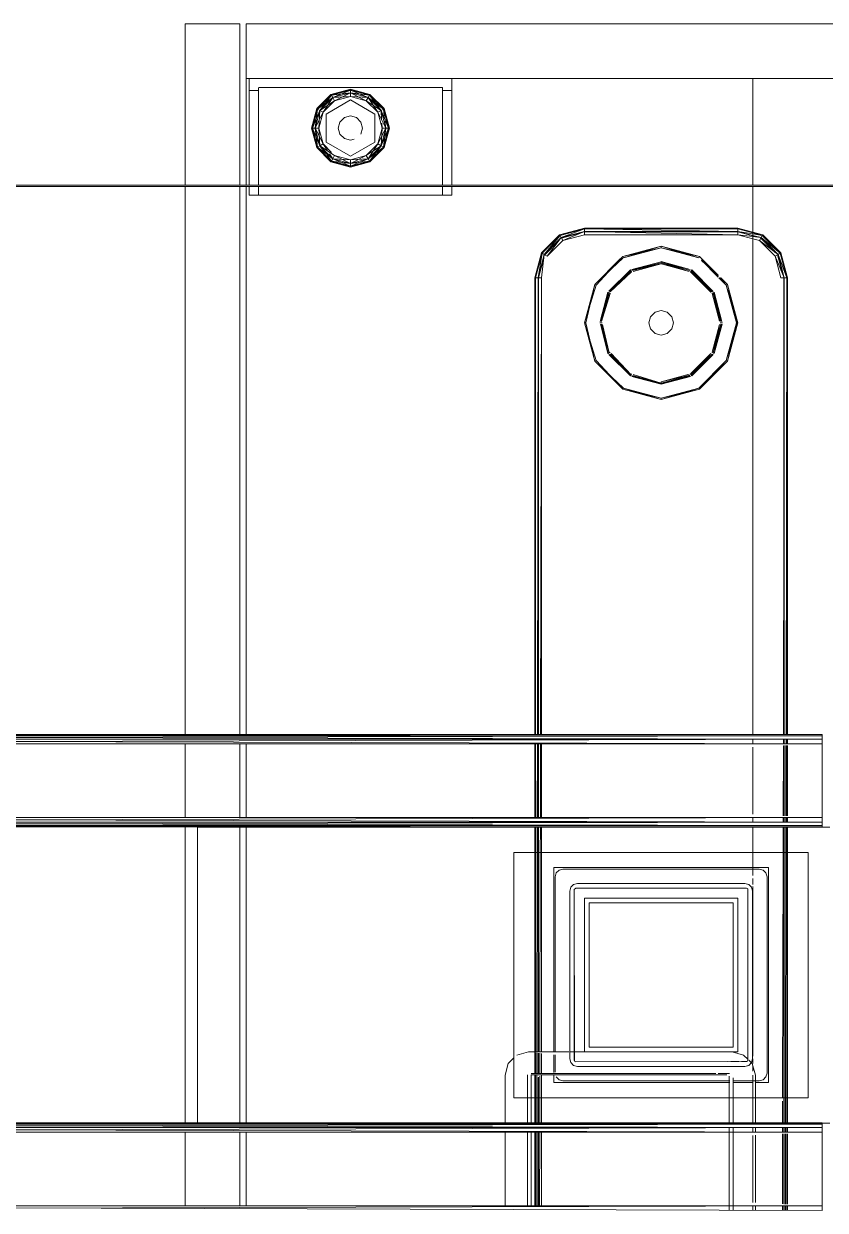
# Model space of a CAD drawing. Header units: inches. Extents: x 0 to 1536, y 72 to 1354.
# Drawn here: x 694.07 to 704.35, y 151.16 to 166.38 of the extents above; entities that cross this region are included whole.
import ezdxf

# ---------------------------------------------------------------- set-up
doc = ezdxf.new("R2010")
doc.units = ezdxf.units.IN
doc.header["$MEASUREMENT"] = 0
doc.layers.add('G-IMPT', color=8, linetype='Continuous', lineweight=9)
doc.layers.add('I-FURN-PNLS', color=30, linetype='Continuous', lineweight=9)

# ---------------------------------------------------------------- blocks, each defined once
blk = doc.blocks.new('WORKSTATION_1 - NCARB Leverage OPT A_dwg_3_YSYS92454-V48-Level XX  POWER _ SIGNAL')
at = {"layer": 'G-IMPT'}
for p, q in [((19.631, 11.228), (19.864, 11.462)), ((19.864, 11.462), (19.631, 11.228)), ((19.864, 11.462), (19.631, 11.228)), ((19.864, 11.462), (19.641, 11.223)), ((19.641, 11.223), (19.87, 11.452)), ((19.668, 11.207), (19.87, 11.452)), ((19.886, 11.425), (19.668, 11.207)), ((19.705, 11.185), (19.886, 11.425)), ((20.183, 11.547), (19.864, 11.462)), ((20.183, 11.547), (19.864, 11.462)), ((20.183, 11.547), (19.864, 11.462)), ((19.864, 11.462), (19.87, 11.452)), ((20.183, 11.547), (19.87, 11.452)), ((20.183, 11.536), (19.87, 11.452)), ((19.886, 11.425), (19.87, 11.452)), ((20.183, 11.536), (19.886, 11.425)), ((20.183, 11.504), (19.886, 11.425)), ((19.907, 11.387), (19.886, 11.425)), ((20.143, 11.487), (19.889, 11.419)), ((20.143, 11.487), (19.889, 11.419)), ((19.889, 11.419), (20.143, 11.487)), ((19.907, 11.387), (20.183, 11.504)), ((20.183, 11.461), (19.907, 11.387)), ((22.152, 11.547), (20.183, 11.547)), ((20.183, 11.547), (22.152, 11.547)), ((22.152, 11.536), (20.183, 11.547)), ((20.183, 11.536), (20.183, 11.547)), ((20.183, 11.536), (22.152, 11.536)), ((22.152, 11.504), (20.183, 11.536)), ((20.183, 11.504), (20.183, 11.536)), ((20.183, 11.504), (22.152, 11.504)), ((20.183, 11.461), (20.183, 11.504)), ((22.152, 11.461), (20.183, 11.504)), ((22.152, 11.498), (20.183, 11.498)), ((22.152, 11.498), (20.183, 11.498)), ((22.152, 11.461), (20.183, 11.461)), ((22.152, 11.547), (22.343, 11.496)), ((22.343, 11.496), (22.152, 11.547)), ((22.343, 11.496), (22.152, 11.547)), ((22.152, 11.536), (22.152, 11.547)), ((22.152, 11.536), (22.343, 11.484)), ((22.152, 11.536), (22.343, 11.491)), ((22.152, 11.504), (22.152, 11.536)), ((22.152, 11.504), (22.343, 11.453)), ((22.152, 11.504), (22.343, 11.472)), ((22.152, 11.461), (22.152, 11.504)), ((22.343, 11.447), (22.152, 11.498)), ((22.152, 11.498), (22.343, 11.447)), ((22.152, 11.498), (22.343, 11.447)), ((22.152, 11.461), (22.343, 11.438)), ((22.343, 11.41), (22.152, 11.461)), ((22.471, 11.462), (22.343, 11.496)), ((22.343, 11.496), (22.471, 11.462)), ((22.471, 11.462), (22.343, 11.496)), ((22.343, 11.491), (22.471, 11.462)), ((22.343, 11.484), (22.465, 11.452)), ((22.343, 11.472), (22.465, 11.452)), ((22.343, 11.453), (22.449, 11.425)), ((22.406, 11.43), (22.343, 11.447)), ((22.343, 11.447), (22.406, 11.43)), ((22.343, 11.447), (22.406, 11.43)), ((22.343, 11.438), (22.449, 11.425)), ((22.428, 11.387), (22.449, 11.425)), ((22.632, 11.233), (22.446, 11.419)), ((22.446, 11.419), (22.632, 11.233)), ((22.446, 11.419), (22.632, 11.233)), ((22.465, 11.452), (22.449, 11.425)), ((22.667, 11.207), (22.449, 11.425)), ((22.694, 11.223), (22.449, 11.425)), ((22.471, 11.462), (22.465, 11.452)), ((22.465, 11.452), (22.694, 11.223)), ((22.704, 11.228), (22.465, 11.452)), ((22.704, 11.228), (22.471, 11.462)), ((22.471, 11.462), (22.704, 11.228)), ((22.704, 11.228), (22.471, 11.462)), ((19.86, 11.39), (19.674, 11.204)), ((19.674, 11.204), (19.86, 11.39)), ((19.674, 11.204), (19.86, 11.39)), ((19.907, 11.387), (19.705, 11.185)), ((21.167, 11.315), (20.675, 11.183)), ((21.167, 11.315), (20.675, 11.183)), ((21.167, 11.315), (20.675, 11.183)), ((21.167, 11.315), (20.677, 11.181)), ((20.677, 11.181), (21.167, 11.295)), ((21.167, 11.315), (20.685, 11.166)), ((20.685, 11.166), (21.167, 11.295)), ((21.167, 11.315), (21.659, 11.183)), ((21.659, 11.183), (21.167, 11.315)), ((21.167, 11.315), (21.167, 11.295)), ((21.167, 11.315), (21.65, 11.166)), ((21.658, 11.181), (21.167, 11.315)), ((21.659, 11.183), (21.167, 11.315)), ((21.167, 11.295), (21.167, 11.315)), ((21.167, 11.295), (21.65, 11.166)), ((21.167, 11.295), (21.659, 11.183)), ((22.428, 11.387), (22.343, 11.41)), ((22.428, 11.387), (22.667, 11.207)), ((22.63, 11.185), (22.428, 11.387)), ((19.546, 10.909), (19.631, 11.228)), ((19.631, 11.228), (19.546, 10.909)), ((19.631, 11.228), (19.546, 10.909)), ((19.631, 11.228), (19.557, 10.909)), ((19.641, 11.223), (19.557, 10.909)), ((19.589, 10.909), (19.641, 11.223)), ((19.668, 11.207), (19.589, 10.909)), ((19.663, 11.164), (19.595, 10.909)), ((19.595, 10.909), (19.663, 11.164)), ((19.595, 10.909), (19.663, 11.164)), ((19.631, 11.228), (19.641, 11.223)), ((19.632, 10.909), (19.668, 11.207)), ((19.668, 11.207), (19.641, 11.223)), ((19.705, 11.185), (19.668, 11.207)), ((20.675, 11.183), (20.315, 10.823)), ((20.643, 11.151), (20.315, 10.823)), ((20.643, 11.151), (20.315, 10.823)), ((20.635, 11.139), (20.315, 10.823)), ((20.317, 10.822), (20.677, 11.159)), ((20.629, 11.134), (20.317, 10.822)), ((20.646, 11.151), (20.332, 10.813)), ((20.675, 11.183), (20.677, 11.181)), ((20.685, 11.166), (20.675, 11.183)), ((20.677, 11.181), (20.685, 11.166)), ((21.167, 11.114), (20.791, 11.017)), ((21.167, 11.114), (20.793, 11.014)), ((21.167, 11.118), (21.167, 11.114)), ((21.541, 11.014), (21.167, 11.118)), ((21.167, 11.102), (21.167, 11.114)), ((21.541, 11.014), (21.167, 11.114)), ((21.535, 11.004), (21.167, 11.114)), ((21.65, 11.166), (21.659, 11.183)), ((21.658, 11.181), (21.65, 11.166)), ((21.659, 11.183), (21.658, 11.181)), ((21.658, 11.181), (21.899, 10.923)), ((21.658, 11.181), (21.899, 10.94)), ((21.899, 10.943), (21.659, 11.183)), ((21.659, 11.183), (21.899, 10.943)), ((21.899, 10.943), (21.659, 11.183)), ((21.659, 11.183), (21.899, 10.941)), ((21.683, 11.133), (21.899, 10.916)), ((21.899, 10.916), (21.683, 11.133)), ((21.899, 10.934), (21.686, 11.132)), ((22.63, 11.185), (22.667, 11.207)), ((22.63, 11.185), (22.747, 10.909)), ((22.704, 10.909), (22.63, 11.185)), ((22.73, 10.949), (22.662, 11.204)), ((22.662, 11.204), (22.73, 10.949)), ((22.662, 11.204), (22.73, 10.949)), ((22.694, 11.223), (22.667, 11.207)), ((22.667, 11.207), (22.747, 10.909)), ((22.778, 10.909), (22.667, 11.207)), ((22.704, 11.228), (22.694, 11.223)), ((22.694, 11.223), (22.778, 10.909)), ((22.79, 10.909), (22.694, 11.223)), ((22.79, 10.909), (22.704, 11.228)), ((22.79, 10.909), (22.704, 11.228)), ((22.79, 10.909), (22.704, 11.228)), ((20.776, 11.009), (20.498, 10.737)), ((20.776, 11.009), (20.502, 10.735)), ((20.781, 10.999), (20.502, 10.735)), ((20.781, 10.999), (20.513, 10.73)), ((20.789, 10.985), (20.514, 10.73)), ((20.774, 11.013), (20.776, 11.009)), ((20.781, 10.999), (20.776, 11.009)), ((20.789, 10.985), (20.781, 10.999)), ((21.167, 11.102), (20.794, 11.013)), ((20.8, 11.004), (21.167, 11.102)), ((20.801, 11.003), (21.167, 11.087)), ((20.81, 10.991), (21.167, 11.087)), ((21.167, 11.087), (21.167, 11.102)), ((21.167, 11.102), (21.534, 11.004)), ((21.167, 11.102), (21.525, 10.991)), ((21.167, 11.087), (21.525, 10.991)), ((21.545, 10.985), (21.553, 10.999)), ((21.545, 10.985), (21.807, 10.724)), ((21.553, 10.999), (21.559, 11.009)), ((21.553, 10.999), (21.822, 10.73)), ((21.553, 10.999), (21.808, 10.724)), ((21.561, 11.013), (21.559, 11.009)), ((21.833, 10.735), (21.559, 11.009)), ((21.822, 10.731), (21.559, 11.009)), ((21.833, 10.735), (21.561, 11.013)), ((19.546, 10.909), (19.546, 5.048)), ((19.546, 10.909), (19.546, 5.048)), ((19.546, 10.909), (19.557, 10.909)), ((19.554, 5.048), (19.557, 10.909)), ((19.557, 10.909), (19.557, 5.048)), ((19.589, 10.909), (19.557, 10.909)), ((19.589, 10.909), (19.58, 5.048)), ((19.589, 10.909), (19.589, 5.048)), ((19.632, 10.909), (19.589, 10.909)), ((19.595, 10.909), (19.595, 5.048)), ((19.595, 10.909), (19.595, 5.048)), ((19.632, 10.909), (19.62, 5.048)), ((19.632, 5.048), (19.632, 10.909)), ((20.315, 10.823), (20.183, 10.331)), ((20.315, 10.823), (20.183, 10.331)), ((20.315, 10.823), (20.183, 10.331)), ((20.317, 10.822), (20.183, 10.331)), ((20.317, 10.822), (20.186, 10.331)), ((20.186, 10.331), (20.332, 10.813)), ((20.315, 10.823), (20.203, 10.331)), ((20.315, 10.823), (20.317, 10.822)), ((20.332, 10.813), (20.315, 10.823)), ((20.317, 10.822), (20.332, 10.813)), ((21.906, 10.909), (22.003, 10.813)), ((22.003, 10.813), (21.906, 10.909)), ((21.912, 10.909), (22.003, 10.813)), ((22.02, 10.823), (21.926, 10.909)), ((21.93, 10.909), (21.976, 10.863)), ((22.02, 10.823), (21.933, 10.909)), ((21.933, 10.909), (22.02, 10.823)), ((22.02, 10.823), (21.933, 10.909)), ((21.97, 10.869), (22.017, 10.822)), ((22.003, 10.813), (22.02, 10.823)), ((22.017, 10.822), (22.003, 10.813)), ((22.003, 10.813), (22.132, 10.331)), ((22.152, 10.331), (22.003, 10.813)), ((22.02, 10.823), (22.017, 10.822)), ((22.017, 10.822), (22.132, 10.331)), ((22.149, 10.331), (22.017, 10.822)), ((22.152, 10.331), (22.02, 10.823)), ((22.152, 10.331), (22.02, 10.823)), ((22.149, 10.331), (22.02, 10.823)), ((22.152, 10.331), (22.02, 10.823)), ((22.704, 10.909), (22.747, 10.909)), ((22.735, 5.048), (22.747, 10.909)), ((22.74, 5.048), (22.74, 10.909)), ((22.74, 10.909), (22.74, 5.048)), ((22.747, 10.909), (22.747, 5.048)), ((22.778, 10.909), (22.747, 10.909)), ((22.778, 10.909), (22.77, 5.048)), ((22.778, 10.909), (22.778, 5.048)), ((22.79, 10.909), (22.778, 10.909)), ((22.79, 10.909), (22.787, 5.048)), ((22.79, 10.909), (22.79, 5.048)), ((22.79, 5.048), (22.79, 10.909)), ((20.485, 10.724), (20.385, 10.348)), ((20.489, 10.722), (20.385, 10.348)), ((20.489, 10.722), (20.389, 10.348)), ((20.499, 10.717), (20.389, 10.348)), ((20.401, 10.349), (20.499, 10.717)), ((20.402, 10.35), (20.513, 10.709)), ((20.485, 10.724), (20.489, 10.722)), ((20.499, 10.717), (20.489, 10.722)), ((20.513, 10.709), (20.499, 10.717)), ((21.822, 10.709), (21.836, 10.717)), ((21.822, 10.709), (21.918, 10.351)), ((21.836, 10.717), (21.846, 10.722)), ((21.836, 10.717), (21.934, 10.349)), ((21.836, 10.717), (21.919, 10.351)), ((21.849, 10.724), (21.846, 10.722)), ((21.946, 10.348), (21.846, 10.722)), ((21.935, 10.349), (21.846, 10.722)), ((21.946, 10.348), (21.849, 10.724)), ((21.031, 10.409), (21.01, 10.331)), ((21.031, 10.409), (21.01, 10.331)), ((21.031, 10.409), (21.01, 10.331)), ((21.089, 10.467), (21.031, 10.409)), ((21.089, 10.467), (21.031, 10.409)), ((21.089, 10.467), (21.031, 10.409)), ((21.167, 10.488), (21.089, 10.467)), ((21.167, 10.488), (21.089, 10.467)), ((21.167, 10.488), (21.089, 10.467)), ((21.246, 10.467), (21.167, 10.488)), ((21.246, 10.467), (21.167, 10.488)), ((21.246, 10.467), (21.167, 10.488)), ((21.246, 10.467), (21.303, 10.409)), ((21.246, 10.467), (21.303, 10.409)), ((21.246, 10.467), (21.303, 10.409)), ((21.324, 10.331), (21.303, 10.409)), ((21.324, 10.331), (21.303, 10.409)), ((21.324, 10.331), (21.303, 10.409)), ((20.183, 10.331), (20.315, 9.839)), ((20.183, 10.331), (20.315, 9.839)), ((20.183, 10.331), (20.186, 10.331)), ((20.183, 10.331), (20.315, 9.839)), ((20.203, 10.331), (20.183, 10.331)), ((20.183, 10.331), (20.332, 9.848)), ((20.186, 10.331), (20.203, 10.331)), ((20.186, 10.331), (20.317, 9.84)), ((20.186, 10.331), (20.315, 9.839)), ((20.317, 9.84), (20.203, 10.331)), ((20.38, 10.331), (20.384, 10.331)), ((20.396, 10.331), (20.384, 10.331)), ((20.389, 10.313), (20.489, 9.939)), ((20.389, 10.313), (20.485, 9.937)), ((20.411, 10.331), (20.396, 10.331)), ((20.4, 10.312), (20.489, 9.939)), ((20.499, 9.945), (20.401, 10.312)), ((20.499, 9.945), (20.416, 10.31)), ((21.01, 10.331), (21.031, 10.252)), ((21.01, 10.331), (21.031, 10.252)), ((21.01, 10.331), (21.031, 10.252)), ((21.031, 10.252), (21.089, 10.195)), ((21.031, 10.252), (21.089, 10.195)), ((21.031, 10.252), (21.089, 10.195)), ((21.246, 10.195), (21.303, 10.252)), ((21.246, 10.195), (21.303, 10.252)), ((21.246, 10.195), (21.303, 10.252)), ((21.303, 10.252), (21.324, 10.331)), ((21.303, 10.252), (21.324, 10.331)), ((21.303, 10.252), (21.324, 10.331)), ((21.933, 10.312), (21.822, 9.953)), ((21.918, 10.31), (21.822, 9.953)), ((21.836, 9.945), (21.945, 10.313)), ((21.934, 10.312), (21.836, 9.945)), ((21.846, 9.939), (21.946, 10.313)), ((21.846, 9.939), (21.95, 10.313)), ((21.923, 10.331), (21.939, 10.331)), ((21.939, 10.331), (21.951, 10.331)), ((21.955, 10.331), (21.951, 10.331)), ((22.132, 10.331), (22.003, 9.848)), ((22.149, 10.331), (22.003, 9.848)), ((22.017, 9.84), (22.149, 10.331)), ((22.017, 9.84), (22.152, 10.331)), ((22.02, 9.839), (22.152, 10.331)), ((22.02, 9.839), (22.152, 10.331)), ((22.02, 9.839), (22.152, 10.331)), ((22.02, 9.839), (22.132, 10.331)), ((22.149, 10.331), (22.132, 10.331)), ((22.132, 10.331), (22.152, 10.331)), ((22.152, 10.331), (22.149, 10.331)), ((21.089, 10.195), (21.167, 10.174)), ((21.089, 10.195), (21.167, 10.174)), ((21.089, 10.195), (21.167, 10.174)), ((21.167, 10.174), (21.246, 10.195)), ((21.167, 10.174), (21.246, 10.195)), ((21.167, 10.174), (21.246, 10.195)), ((20.485, 9.937), (20.489, 9.939)), ((20.499, 9.945), (20.489, 9.939)), ((20.774, 9.649), (20.498, 9.924)), ((20.513, 9.953), (20.499, 9.945)), ((20.776, 9.652), (20.502, 9.926)), ((20.774, 9.649), (20.502, 9.926)), ((20.512, 9.931), (20.776, 9.652)), ((20.781, 9.662), (20.513, 9.931)), ((20.781, 9.662), (20.527, 9.938)), ((21.807, 9.938), (21.545, 9.676)), ((21.821, 9.931), (21.545, 9.676)), ((21.822, 9.931), (21.553, 9.662)), ((21.553, 9.662), (21.832, 9.926)), ((21.559, 9.652), (21.833, 9.926)), ((21.559, 9.652), (21.836, 9.924)), ((21.822, 9.953), (21.836, 9.945)), ((21.836, 9.945), (21.846, 9.939)), ((21.849, 9.937), (21.846, 9.939)), ((20.332, 9.848), (20.315, 9.839)), ((20.315, 9.839), (20.317, 9.84)), ((20.315, 9.839), (20.675, 9.478)), ((20.315, 9.839), (20.675, 9.478)), ((20.315, 9.839), (20.675, 9.478)), ((20.315, 9.839), (20.685, 9.495)), ((20.317, 9.84), (20.332, 9.848)), ((20.317, 9.84), (20.677, 9.481)), ((20.677, 9.481), (20.332, 9.848)), ((20.359, 9.798), (20.675, 9.478)), ((22.003, 9.848), (21.65, 9.495)), ((22.017, 9.84), (21.65, 9.495)), ((21.658, 9.481), (22.017, 9.84)), ((21.659, 9.478), (22.003, 9.848)), ((21.659, 9.478), (22.02, 9.839)), ((21.659, 9.478), (22.02, 9.839)), ((21.659, 9.478), (22.02, 9.839)), ((21.7, 9.522), (22.02, 9.839)), ((22.017, 9.84), (22.003, 9.848)), ((22.003, 9.848), (22.02, 9.839)), ((22.02, 9.839), (22.017, 9.84)), ((20.774, 9.649), (20.776, 9.652)), ((20.781, 9.662), (20.776, 9.652)), ((20.789, 9.676), (20.781, 9.662)), ((20.791, 9.644), (21.167, 9.543)), ((20.793, 9.648), (21.167, 9.548)), ((20.793, 9.648), (21.167, 9.543)), ((20.8, 9.657), (21.167, 9.548)), ((21.167, 9.559), (20.8, 9.657)), ((21.167, 9.559), (20.809, 9.67)), ((21.525, 9.671), (21.167, 9.575)), ((21.534, 9.658), (21.167, 9.575)), ((21.534, 9.657), (21.167, 9.559)), ((21.167, 9.548), (21.541, 9.648)), ((21.167, 9.559), (21.541, 9.648)), ((21.167, 9.548), (21.544, 9.644)), ((21.167, 9.543), (21.544, 9.644)), ((21.545, 9.676), (21.553, 9.662)), ((21.553, 9.662), (21.559, 9.652)), ((21.561, 9.649), (21.559, 9.652)), ((20.685, 9.495), (20.675, 9.478)), ((20.675, 9.478), (20.677, 9.481)), ((20.675, 9.478), (21.167, 9.346)), ((20.675, 9.478), (21.167, 9.346)), ((20.675, 9.478), (21.167, 9.346)), ((20.675, 9.478), (21.167, 9.366)), ((20.677, 9.481), (20.685, 9.495)), ((20.677, 9.481), (21.167, 9.349)), ((20.677, 9.481), (21.167, 9.346)), ((21.167, 9.349), (20.685, 9.495)), ((20.685, 9.495), (21.167, 9.366)), ((21.167, 9.575), (21.167, 9.559)), ((21.167, 9.559), (21.167, 9.548)), ((21.167, 9.543), (21.167, 9.548)), ((21.167, 9.366), (21.65, 9.495)), ((21.167, 9.366), (21.65, 9.495)), ((21.167, 9.346), (21.65, 9.495)), ((21.658, 9.481), (21.167, 9.366)), ((21.167, 9.349), (21.658, 9.481)), ((21.167, 9.346), (21.659, 9.478)), ((21.167, 9.346), (21.659, 9.478)), ((21.167, 9.349), (21.659, 9.478)), ((21.167, 9.346), (21.659, 9.478)), ((21.658, 9.481), (21.65, 9.495)), ((21.65, 9.495), (21.659, 9.478)), ((21.659, 9.478), (21.658, 9.481)), ((21.167, 9.349), (21.167, 9.366)), ((21.167, 9.366), (21.167, 9.346)), ((21.167, 9.346), (21.167, 9.349)), ((3.035, 5.048), (23.232, 5.048)), ((3.035, 5.048), (23.232, 5.048)), ((3.035, 5.032), (23.232, 5.048)), ((3.035, 5.048), (23.232, 5.032)), ((3.035, 5.032), (23.232, 5.032)), ((3.035, 4.989), (23.232, 5.032)), ((3.035, 5.032), (23.232, 4.989)), ((3.035, 5.032), (23.232, 5.032)), ((23.232, 5.032), (23.232, 5.048)), ((23.232, 5.048), (23.232, 5.032)), ((23.232, 4.989), (23.232, 5.032)), ((23.232, 5.032), (23.232, 4.989)), ((3.035, 4.989), (23.232, 4.989)), ((3.035, 4.989), (23.232, 4.989)), ((3.035, 4.989), (23.232, 4.93)), ((12.76, 4.958), (23.232, 4.989)), ((12.76, 4.93), (23.232, 4.93)), ((19.546, 4.93), (19.546, 3.985)), ((19.546, 4.93), (19.546, 3.985)), ((19.553, 3.985), (19.554, 4.93)), ((19.557, 4.93), (19.557, 3.985)), ((19.58, 4.93), (19.579, 3.985)), ((19.589, 4.93), (19.589, 3.985)), ((19.595, 4.93), (19.595, 3.985)), ((19.595, 4.93), (19.595, 3.985)), ((19.62, 4.93), (19.618, 3.985)), ((19.632, 3.985), (19.632, 4.93)), ((22.733, 4.008), (22.735, 4.906)), ((22.735, 4.931), (22.735, 4.987)), ((22.74, 4.931), (22.74, 4.987)), ((22.74, 4.987), (22.74, 4.931)), ((22.74, 4.008), (22.74, 4.907)), ((22.74, 4.907), (22.74, 4.008)), ((22.747, 4.987), (22.747, 4.931)), ((22.747, 4.907), (22.747, 4.007)), ((22.769, 4.908), (22.768, 4.006)), ((22.77, 4.987), (22.77, 4.931)), ((22.778, 4.987), (22.778, 4.931)), ((22.778, 4.908), (22.778, 4.006)), ((22.787, 4.987), (22.786, 4.931)), ((22.786, 4.909), (22.786, 4.006)), ((22.79, 4.987), (22.79, 4.931)), ((22.79, 4.931), (22.79, 4.987)), ((22.79, 4.909), (22.79, 4.005)), ((22.79, 4.005), (22.79, 4.909)), ((23.232, 4.989), (23.232, 4.93)), ((23.232, 4.93), (23.232, 4.989)), ((23.232, 4.93), (23.232, 3.985)), ((23.232, 4.93), (23.232, 3.985)), ((3.035, 3.985), (23.232, 3.926)), ((3.035, 3.985), (23.232, 3.985)), ((12.76, 3.954), (23.232, 3.985)), ((22.733, 3.927), (22.733, 3.983)), ((22.74, 3.927), (22.74, 3.983)), ((22.74, 3.983), (22.74, 3.927)), ((22.747, 3.983), (22.747, 3.927)), ((22.768, 3.983), (22.768, 3.927)), ((22.778, 3.983), (22.778, 3.927)), ((22.786, 3.983), (22.786, 3.927)), ((22.79, 3.983), (22.79, 3.927)), ((22.79, 3.927), (22.79, 3.983)), ((23.232, 3.985), (23.232, 3.926)), ((23.232, 3.985), (23.232, 3.926)), ((3.035, 3.926), (23.232, 3.926)), ((3.035, 3.882), (23.232, 3.926)), ((3.035, 3.926), (23.232, 3.882)), ((3.035, 3.926), (23.232, 3.926)), ((3.035, 3.882), (23.232, 3.882)), ((3.035, 3.882), (23.232, 3.882)), ((3.035, 3.882), (23.232, 3.867)), ((3.035, 3.867), (23.232, 3.867)), ((5.512, 3.868), (23.232, 3.882)), ((5.512, 3.867), (23.232, 3.867)), ((23.331, 3.862), (15.22, 3.862)), ((15.22, 0.067), (15.22, 3.862)), ((23.331, 3.862), (15.22, 3.862)), ((15.22, 0.063), (15.22, 3.862)), ((19.546, 3.862), (19.546, 3.537)), ((19.546, 3.862), (19.546, 3.537)), ((19.553, 3.537), (19.553, 3.862)), ((19.557, 3.862), (19.557, 3.537)), ((19.578, 3.862), (19.578, 3.537)), ((19.589, 3.862), (19.589, 3.537)), ((19.595, 3.862), (19.595, 3.537)), ((19.595, 3.862), (19.595, 3.537)), ((19.618, 3.862), (19.617, 3.537)), ((19.632, 3.537), (19.632, 3.862)), ((22.732, 3.537), (22.733, 3.862)), ((22.74, 3.537), (22.74, 3.862)), ((22.74, 3.862), (22.74, 3.537)), ((22.747, 3.862), (22.747, 3.537)), ((22.768, 3.862), (22.768, 3.537)), ((22.778, 3.862), (22.778, 3.537)), ((22.786, 3.862), (22.786, 3.537)), ((22.79, 3.862), (22.79, 3.537)), ((22.79, 3.537), (22.79, 3.862)), ((23.232, 3.882), (23.232, 3.926)), ((23.232, 3.926), (23.232, 3.882)), ((23.232, 3.867), (23.232, 3.882)), ((23.232, 3.867), (23.232, 3.882)), ((19.276, 1.963), (19.276, 3.537)), ((19.276, 3.537), (23.055, 3.537)), ((19.276, 3.537), (23.055, 3.537)), ((19.276, 0.388), (19.276, 3.537)), ((19.546, 3.537), (19.546, 0.977)), ((19.546, 3.537), (19.546, 0.977)), ((19.552, 0.977), (19.553, 3.537)), ((19.557, 3.537), (19.557, 0.977)), ((19.578, 3.537), (19.574, 0.977)), ((19.589, 3.537), (19.589, 0.977)), ((19.595, 3.537), (19.595, 0.977)), ((19.595, 3.537), (19.595, 0.977)), ((19.617, 3.537), (19.612, 0.977)), ((19.632, 0.977), (19.632, 3.537)), ((22.726, 0.388), (22.732, 3.537)), ((22.74, 0.388), (22.74, 3.537)), ((22.74, 3.537), (22.74, 0.388)), ((22.747, 3.537), (22.747, 0.388)), ((22.768, 3.537), (22.763, 0.388)), ((22.778, 3.537), (22.778, 0.388)), ((22.786, 3.537), (22.784, 0.388)), ((22.79, 3.537), (22.79, 0.388)), ((22.79, 0.388), (22.79, 3.537)), ((23.055, 0.388), (23.055, 3.537)), ((23.055, 0.388), (23.055, 3.537)), ((19.79, 3.343), (22.343, 3.343)), ((19.79, 0.977), (19.79, 3.343)), ((19.79, 0.977), (19.79, 3.343)), ((19.79, 3.343), (22.343, 3.343)), ((19.809, 3.224), (19.822, 3.274)), ((19.809, 3.224), (19.822, 3.274)), ((19.809, 3.224), (19.822, 3.274)), ((19.809, 0.977), (19.809, 3.224)), ((19.809, 0.977), (19.809, 3.224)), ((19.822, 3.274), (19.858, 3.31)), ((19.858, 3.31), (19.822, 3.274)), ((19.822, 3.274), (19.858, 3.31)), ((19.907, 3.323), (19.858, 3.31)), ((19.907, 3.323), (19.858, 3.31)), ((19.858, 3.31), (19.907, 3.323)), ((22.343, 3.323), (19.907, 3.323)), ((22.427, 3.323), (19.907, 3.323)), ((22.343, 3.343), (22.546, 3.343)), ((22.343, 3.343), (22.546, 3.343)), ((22.427, 3.323), (22.343, 3.323)), ((22.427, 3.323), (22.476, 3.31)), ((22.476, 3.31), (22.427, 3.323)), ((22.427, 3.323), (22.476, 3.31)), ((22.476, 3.31), (22.512, 3.274)), ((22.512, 3.274), (22.476, 3.31)), ((22.476, 3.31), (22.512, 3.274)), ((22.526, 3.224), (22.512, 3.274)), ((22.526, 3.224), (22.512, 3.274)), ((22.512, 3.274), (22.526, 3.224)), ((22.526, 0.705), (22.526, 3.224)), ((22.526, 0.705), (22.526, 3.224)), ((22.546, 0.587), (22.546, 3.343)), ((22.546, 0.587), (22.546, 3.343)), ((20.007, 3.089), (19.994, 3.039)), ((19.994, 3.039), (20.007, 3.089)), ((19.994, 3.039), (20.007, 3.089)), ((20.043, 3.125), (20.007, 3.089)), ((20.007, 3.089), (20.043, 3.125)), ((20.007, 3.089), (20.043, 3.125)), ((20.093, 3.138), (20.043, 3.125)), ((20.043, 3.125), (20.093, 3.138)), ((20.043, 3.125), (20.093, 3.138)), ((20.073, 3.079), (20.053, 3.059)), ((20.073, 3.079), (20.053, 3.059)), ((20.073, 3.079), (20.053, 3.059)), ((20.053, 3.059), (20.053, 0.977)), ((20.053, 3.059), (20.056, 0.86)), ((20.053, 3.059), (20.053, 2.596)), ((22.262, 3.079), (20.073, 3.079)), ((22.262, 3.079), (20.073, 3.079)), ((22.242, 3.138), (20.093, 3.138)), ((22.242, 3.138), (20.093, 3.138)), ((22.291, 3.125), (22.242, 3.138)), ((22.242, 3.138), (22.291, 3.125)), ((22.242, 3.138), (22.291, 3.125)), ((22.262, 3.079), (22.279, 3.069)), ((22.262, 3.079), (22.279, 3.069)), ((22.262, 3.079), (22.279, 3.069)), ((22.279, 3.069), (22.281, 0.882)), ((22.279, 3.069), (22.281, 0.87)), ((22.327, 3.089), (22.291, 3.125)), ((22.291, 3.125), (22.327, 3.089)), ((22.291, 3.125), (22.327, 3.089)), ((22.341, 3.039), (22.327, 3.089)), ((22.341, 3.039), (22.327, 3.089)), ((22.341, 3.039), (22.327, 3.089)), ((19.994, 0.987), (19.994, 3.039)), ((19.994, 0.89), (19.994, 3.039)), ((20.183, 0.98), (20.183, 2.949)), ((22.152, 2.949), (20.183, 2.949)), ((20.183, 2.949), (20.183, 0.98)), ((22.152, 2.949), (20.183, 2.949)), ((22.152, 0.98), (22.152, 2.949)), ((22.152, 2.949), (22.152, 0.98)), ((22.341, 0.89), (22.341, 3.039)), ((22.341, 0.89), (22.341, 3.039)), ((22.093, 2.89), (20.242, 2.89)), ((20.242, 1.039), (20.242, 2.89)), ((20.242, 2.89), (22.093, 2.89)), ((20.242, 1.039), (20.242, 2.89)), ((22.093, 1.039), (22.093, 2.89)), ((22.093, 2.89), (22.093, 1.039)), ((20.053, 2.596), (20.053, 1.85)), ((19.276, 0.388), (19.276, 1.963)), ((20.053, 1.85), (20.053, 1.692)), ((20.053, 1.692), (20.053, 0.87)), ((19.546, 0.968), (19.546, 0.702)), ((19.546, 0.968), (19.546, 0.702)), ((19.552, 0.702), (19.552, 0.968)), ((19.557, 0.967), (19.557, 0.702)), ((19.574, 0.965), (19.574, 0.702)), ((19.589, 0.963), (19.589, 0.702)), ((19.595, 0.963), (19.595, 0.702)), ((19.595, 0.963), (19.595, 0.702)), ((19.612, 0.961), (19.611, 0.702)), ((19.632, 0.702), (19.632, 0.958)), ((19.79, 0.715), (19.79, 0.94)), ((19.79, 0.715), (19.79, 0.94)), ((19.809, 0.717), (19.809, 0.938)), ((19.809, 0.717), (19.809, 0.938)), ((19.994, 0.917), (19.994, 0.977)), ((20.053, 0.977), (20.053, 0.91)), ((20.183, 0.98), (22.152, 0.98)), ((20.183, 0.98), (22.152, 0.98)), ((21.899, 1.039), (20.242, 1.039)), ((20.242, 1.039), (22.093, 1.039)), ((22.093, 1.039), (21.934, 1.039)), ((19.994, 0.89), (20.007, 0.841)), ((19.994, 0.89), (20.007, 0.841)), ((19.994, 0.89), (20.007, 0.841)), ((20.007, 0.841), (20.043, 0.805)), ((20.007, 0.841), (20.043, 0.805)), ((20.007, 0.841), (20.043, 0.805)), ((20.043, 0.805), (20.093, 0.791)), ((20.043, 0.805), (20.093, 0.791)), ((20.043, 0.805), (20.093, 0.791)), ((20.053, 0.87), (20.056, 0.86)), ((20.056, 0.86), (20.053, 0.87)), ((20.073, 0.85), (20.056, 0.86)), ((20.073, 0.85), (20.056, 0.86)), ((20.073, 0.85), (20.056, 0.86)), ((22.021, 0.853), (20.073, 0.85)), ((22.272, 0.853), (20.073, 0.85)), ((20.093, 0.791), (22.049, 0.791)), ((20.093, 0.791), (22.242, 0.791)), ((22.055, 0.791), (22.121, 0.791)), ((22.165, 0.853), (22.062, 0.853)), ((22.156, 0.791), (22.242, 0.791)), ((22.272, 0.853), (22.2, 0.853)), ((22.242, 0.791), (22.291, 0.805)), ((22.242, 0.791), (22.291, 0.805)), ((22.242, 0.791), (22.287, 0.803)), ((22.281, 0.87), (22.272, 0.853)), ((22.281, 0.87), (22.272, 0.853)), ((22.281, 0.87), (22.272, 0.853)), ((22.291, 0.805), (22.327, 0.841)), ((22.291, 0.805), (22.327, 0.841)), ((22.291, 0.805), (22.327, 0.841)), ((22.327, 0.841), (22.341, 0.89)), ((22.327, 0.841), (22.341, 0.89)), ((22.327, 0.841), (22.341, 0.89)), ((19.546, 0.682), (19.546, 0.388)), ((19.546, 0.682), (19.546, 0.388)), ((19.552, 0.388), (19.552, 0.682)), ((19.557, 0.682), (19.557, 0.388)), ((19.574, 0.682), (19.573, 0.388)), ((19.589, 0.649), (19.589, 0.388)), ((19.595, 0.654), (19.595, 0.388)), ((19.595, 0.654), (19.595, 0.388)), ((19.611, 0.668), (19.611, 0.388)), ((19.632, 0.388), (19.632, 0.682)), ((19.79, 0.587), (19.79, 0.682)), ((19.79, 0.587), (19.79, 0.682)), ((19.858, 0.619), (19.822, 0.656)), ((19.822, 0.656), (19.858, 0.619)), ((19.858, 0.619), (19.822, 0.656)), ((19.907, 0.606), (19.858, 0.619)), ((19.858, 0.619), (19.907, 0.606)), ((19.907, 0.606), (19.858, 0.619)), ((22.427, 0.606), (22.476, 0.619)), ((22.427, 0.606), (22.476, 0.619)), ((22.476, 0.619), (22.427, 0.606)), ((22.512, 0.656), (22.476, 0.619)), ((22.476, 0.619), (22.512, 0.656)), ((22.512, 0.656), (22.476, 0.619)), ((22.526, 0.705), (22.512, 0.656)), ((22.526, 0.705), (22.512, 0.656)), ((22.526, 0.705), (22.512, 0.656)), ((19.79, 0.587), (22.049, 0.587)), ((22.049, 0.587), (19.79, 0.587)), ((19.907, 0.606), (22.048, 0.606)), ((19.907, 0.606), (22.048, 0.606)), ((22.091, 0.606), (22.343, 0.606)), ((22.091, 0.606), (22.376, 0.606)), ((22.091, 0.587), (22.343, 0.587)), ((22.343, 0.587), (22.091, 0.587)), ((22.376, 0.606), (22.427, 0.606)), ((22.376, 0.606), (22.427, 0.606)), ((22.376, 0.587), (22.546, 0.587)), ((22.546, 0.587), (22.376, 0.587)), ((19.276, 0.388), (23.055, 0.388)), ((19.276, 0.388), (23.055, 0.388)), ((19.546, 0.388), (19.546, 0.067)), ((19.546, 0.388), (19.546, 0.067)), ((19.551, 0.067), (19.552, 0.388)), ((19.557, 0.388), (19.557, 0.067)), ((19.573, 0.388), (19.573, 0.067)), ((19.589, 0.388), (19.589, 0.067)), ((19.595, 0.388), (19.595, 0.067)), ((19.595, 0.388), (19.595, 0.067)), ((19.611, 0.388), (19.61, 0.067)), ((19.632, 0.067), (19.632, 0.388)), ((22.725, 0.067), (22.726, 0.346)), ((22.74, 0.067), (22.74, 0.388)), ((22.74, 0.388), (22.74, 0.067)), ((22.747, 0.388), (22.747, 0.067)), ((22.763, 0.388), (22.763, 0.067)), ((22.778, 0.388), (22.778, 0.067)), ((22.784, 0.388), (22.784, 0.067)), ((22.79, 0.388), (22.79, 0.067)), ((22.79, 0.067), (22.79, 0.388)), ((3.035, 0.067), (23.232, 0.067)), ((3.035, 0.051), (18.71, 0.063)), ((3.035, 0.051), (23.232, 0.051)), ((3.035, 0.007), (23.232, 0.051)), ((3.035, 0.051), (23.232, 0.007)), ((3.035, 0.051), (23.232, 0.051)), ((3.035, 0.007), (23.232, 0.007)), ((3.035, 0.007), (23.232, 0.007)), ((3.035, 0.007), (23.232, -0.052)), ((5.512, 0.067), (15.228, 0.067)), ((5.512, 0.065), (23.232, 0.051)), ((12.76, -0.023), (23.232, 0.007)), ((23.232, 0.063), (15.22, 0.063)), ((23.331, 0.063), (15.22, 0.063)), ((15.228, 0.067), (23.232, 0.067)), ((18.71, 0.063), (23.232, 0.067)), ((22.725, -0.05), (22.725, 0.006)), ((22.74, -0.05), (22.74, 0.006)), ((22.74, 0.006), (22.74, -0.05)), ((22.747, 0.006), (22.747, -0.05)), ((22.762, 0.006), (22.762, -0.05)), ((22.778, 0.006), (22.778, -0.05)), ((22.784, 0.006), (22.784, -0.05)), ((22.79, 0.006), (22.79, -0.05)), ((22.79, -0.05), (22.79, 0.006)), ((23.232, 0.051), (23.232, 0.067)), ((23.232, 0.067), (23.232, 0.051)), ((23.331, 0.063), (23.232, 0.063)), ((23.232, 0.007), (23.232, 0.051)), ((23.232, 0.051), (23.232, 0.007)), ((23.232, 0.007), (23.232, -0.052)), ((23.232, -0.052), (23.232, 0.007)), ((12.76, -0.052), (23.232, -0.052)), ((19.546, -0.052), (19.546, -0.996)), ((19.546, -0.052), (19.546, -0.996)), ((19.551, -0.996), (19.551, -0.052)), ((19.557, -0.052), (19.557, -0.996)), ((19.573, -0.052), (19.571, -0.996)), ((19.589, -0.052), (19.589, -0.996)), ((19.595, -0.052), (19.595, -0.996)), ((19.595, -0.052), (19.595, -0.996)), ((19.61, -0.052), (19.608, -0.996)), ((19.632, -0.996), (19.632, -0.052)), ((22.723, -0.973), (22.725, -0.075)), ((22.74, -0.973), (22.74, -0.075)), ((22.74, -0.075), (22.74, -0.973)), ((22.747, -0.074), (22.747, -0.974)), ((22.762, -0.074), (22.761, -0.974)), ((22.778, -0.073), (22.778, -0.975)), ((22.784, -0.073), (22.783, -0.975)), ((22.79, -0.072), (22.79, -0.976)), ((22.79, -0.976), (22.79, -0.072)), ((23.232, -0.052), (23.232, -0.996)), ((23.232, -0.052), (23.232, -0.996)), ((3.035, -0.996), (23.232, -1.056)), ((3.035, -0.996), (23.232, -0.996)), ((12.76, -1.027), (23.232, -0.996)), ((22.723, -1.054), (22.723, -0.998)), ((22.74, -1.054), (22.74, -0.998)), ((22.74, -0.998), (22.74, -1.054)), ((22.747, -0.998), (22.747, -1.054)), ((22.761, -0.998), (22.761, -1.054)), ((22.778, -0.998), (22.778, -1.054)), ((22.783, -0.998), (22.783, -1.054)), ((22.79, -0.998), (22.79, -1.054)), ((22.79, -1.054), (22.79, -0.998)), ((23.232, -0.996), (23.232, -1.056)), ((23.232, -0.996), (23.232, -1.056))]:
    blk.add_line(p, q, dxfattribs=at)
blk = doc.blocks.new('WORKSTATION_1 - NCARB Leverage OPT A_dwg_3_UGHS1672R-V56-Level XX  POWER _ SIGNAL')
at = {"layer": 'G-IMPT'}
for p, q in [((0, 0), (0, 16)), ((0, 0), (0, 16)), ((0, 0), (0, 16)), ((0, 0), (0, 16)), ((0.701, 0), (0.701, 15.492)), ((0.701, 6.5), (0.701, 14.984)), ((0.701, 6.5), (0.701, 14.984)), ((0.701, 6.5), (0.701, 14.984)), ((0.701, 2.638), (0.701, 6.5)), ((0.701, 6.5), (2.071, 6.5)), ((0.701, 6.5), (2.071, 6.5)), ((2.088, 6.5), (9.12, 6.5)), ((2.088, 6.5), (9.12, 6.5)), ((9.182, 6.5), (9.236, 6.5)), ((9.182, 6.5), (9.236, 6.5)), ((9.28, 6.5), (10.142, 6.5)), ((9.28, 6.5), (10.142, 6.5)), ((10.186, 6.5), (10.24, 6.5)), ((10.186, 6.5), (10.24, 6.5)), ((10.306, 6.5), (10.631, 6.5)), ((10.306, 6.5), (10.631, 6.5)), ((10.631, 6.5), (10.852, 6.5)), ((10.631, 6.5), (10.852, 6.5)), ((10.852, 6.5), (10.929, 6.5)), ((10.852, 6.5), (10.929, 6.5)), ((10.968, 6.5), (11.042, 6.5)), ((10.968, 6.5), (11.042, 6.5)), ((11.069, 6.5), (13.246, 6.5)), ((11.069, 6.5), (13.246, 6.5)), ((13.286, 6.439), (13.231, 6.383)), ((13.286, 6.439), (13.231, 6.383)), ((13.286, 6.439), (13.231, 6.383)), ((13.281, 6.5), (13.338, 6.5)), ((13.281, 6.5), (13.338, 6.5)), ((13.34, 6.493), (13.295, 6.448)), ((13.34, 6.493), (13.295, 6.448)), ((13.34, 6.493), (13.295, 6.448)), ((13.49, 6.533), (13.34, 6.493)), ((13.49, 6.533), (13.34, 6.493)), ((13.49, 6.533), (13.34, 6.493)), ((13.366, 6.5), (13.439, 6.5)), ((13.366, 6.5), (13.439, 6.5)), ((13.489, 6.5), (13.555, 6.5)), ((13.489, 6.5), (13.555, 6.5)), ((13.78, 6.533), (13.49, 6.533)), ((13.78, 6.533), (13.49, 6.533)), ((13.555, 6.5), (13.78, 6.5)), ((13.555, 6.5), (13.78, 6.5)), ((14.101, 6.533), (13.78, 6.533)), ((14.101, 6.533), (13.78, 6.533)), ((13.78, 6.5), (14.101, 6.5)), ((13.78, 6.5), (14.101, 6.5)), ((14.217, 6.533), (14.163, 6.533)), ((14.217, 6.533), (14.163, 6.533)), ((14.163, 6.5), (14.217, 6.5)), ((14.163, 6.5), (14.217, 6.5)), ((15.124, 6.533), (14.26, 6.533)), ((15.124, 6.533), (14.26, 6.533)), ((14.261, 6.5), (15.123, 6.5)), ((14.261, 6.5), (15.123, 6.5)), ((15.221, 6.533), (15.167, 6.533)), ((15.221, 6.533), (15.167, 6.533)), ((15.167, 6.5), (15.221, 6.5)), ((15.167, 6.5), (15.221, 6.5)), ((13.231, 6.383), (13.191, 6.234)), ((13.231, 6.383), (13.191, 6.234)), ((13.231, 6.383), (13.191, 6.234)), ((13.78, 6.248), (13.524, 6.248)), ((13.562, 6.248), (13.78, 6.248)), ((13.78, 6.248), (14.101, 6.248)), ((14.101, 6.248), (13.78, 6.248)), ((14.164, 6.248), (14.216, 6.248)), ((14.216, 6.248), (14.164, 6.248)), ((14.219, 6.248), (15.164, 6.248)), ((15.164, 6.248), (14.219, 6.248)), ((15.168, 6.248), (15.22, 6.248)), ((15.22, 6.248), (15.168, 6.248)), ((13.191, 6.234), (13.191, 4.213)), ((13.191, 6.234), (13.191, 4.213)), ((13.466, 6.056), (13.466, 6.201)), ((13.466, 6.056), (13.466, 6.201)), ((13.486, 3.659), (13.486, 6.166)), ((13.486, 3.659), (13.486, 6.166)), ((13.501, 6.198), (13.78, 6.198)), ((13.501, 6.198), (13.78, 6.198)), ((13.78, 6.198), (14.101, 6.198)), ((13.78, 6.198), (14.101, 6.198)), ((14.164, 6.198), (14.216, 6.198)), ((14.164, 6.198), (14.216, 6.198)), ((14.219, 6.198), (15.164, 6.198)), ((14.219, 6.198), (15.164, 6.198)), ((15.168, 6.198), (15.22, 6.198)), ((15.168, 6.198), (15.22, 6.198)), ((13.466, 4.16), (13.466, 6.027)), ((13.466, 3.657), (13.466, 6.027)), ((13.191, 4.213), (13.191, 4.153)), ((13.191, 4.213), (13.191, 4.153)), ((13.191, 4.14), (13.191, 3.624)), ((13.191, 4.14), (13.191, 3.624)), ((13.466, 3.969), (13.466, 4.105)), ((13.466, 3.831), (13.466, 3.969)), ((13.466, 3.657), (13.466, 3.809)), ((13.486, 3.659), (13.78, 3.659)), ((13.486, 3.659), (13.78, 3.659)), ((13.78, 3.659), (14.101, 3.659)), ((13.78, 3.659), (14.101, 3.659)), ((14.219, 3.659), (15.164, 3.659)), ((14.219, 3.659), (15.164, 3.659)), ((13.191, 3.624), (13.231, 3.474)), ((13.191, 3.624), (13.231, 3.474)), ((13.191, 3.624), (13.231, 3.474)), ((13.486, 3.61), (13.78, 3.61)), ((13.486, 3.61), (13.78, 3.61)), ((13.78, 3.61), (14.101, 3.61)), ((13.78, 3.61), (14.101, 3.61)), ((14.219, 3.61), (15.164, 3.61)), ((14.219, 3.61), (15.164, 3.61)), ((13.272, 3.432), (13.34, 3.364)), ((13.272, 3.432), (13.34, 3.364)), ((13.272, 3.432), (13.34, 3.364)), ((13.49, 3.324), (13.34, 3.364)), ((13.49, 3.324), (13.34, 3.364)), ((13.49, 3.324), (13.34, 3.364)), ((13.49, 3.324), (14.101, 3.324)), ((13.49, 3.324), (14.101, 3.324)), ((14.219, 3.324), (15.164, 3.324)), ((14.219, 3.324), (15.164, 3.324)), ((0.701, 0.039), (0.701, 2.638)), ((0.701, 0.039), (0.701, 2.638)), ((0.701, 0.039), (0.701, 2.638)), ((2.071, 2.638), (0.701, 2.638)), ((0.858, 2.638), (0.701, 2.638)), ((2.071, 2.638), (0.858, 2.638)), ((0.858, 2.638), (0.858, 2.52)), ((2.201, 2.638), (2.088, 2.638)), ((2.201, 2.638), (2.088, 2.638)), ((2.201, 2.638), (2.201, 0.039)), ((2.201, 2.638), (2.201, 2.52)), ((0.819, 0.167), (0.819, 2.52)), ((0.819, 2.52), (0.858, 2.52)), ((0.819, 0.167), (0.819, 2.52)), ((2.071, 2.52), (0.858, 2.52)), ((2.071, 2.52), (0.858, 2.52)), ((2.201, 2.52), (2.088, 2.52)), ((2.201, 2.52), (2.088, 2.52)), ((2.201, 2.52), (2.201, 0.157)), ((1.339, 1.839), (1.089, 1.772)), ((1.095, 1.761), (1.339, 1.839)), ((1.589, 1.772), (1.339, 1.839)), ((1.339, 1.826), (1.339, 1.839)), ((1.339, 1.839), (1.582, 1.761)), ((1.339, 1.839), (1.339, 1.826)), ((1.089, 1.772), (0.906, 1.589)), ((0.906, 1.589), (1.095, 1.761)), ((0.916, 1.582), (1.089, 1.772)), ((1.095, 1.761), (0.916, 1.582)), ((1.095, 1.761), (0.916, 1.582)), ((0.916, 1.582), (1.112, 1.731)), ((0.946, 1.565), (1.095, 1.761)), ((0.946, 1.565), (1.112, 1.731)), ((0.946, 1.565), (1.112, 1.731)), ((1.136, 1.69), (0.946, 1.565)), ((0.987, 1.542), (1.112, 1.731)), ((0.987, 1.542), (1.136, 1.69)), ((0.987, 1.542), (1.136, 1.69)), ((1.089, 1.772), (1.339, 1.826)), ((1.095, 1.761), (1.089, 1.772)), ((1.089, 1.772), (1.095, 1.761)), ((1.339, 1.826), (1.095, 1.761)), ((1.339, 1.826), (1.095, 1.761)), ((1.095, 1.761), (1.221, 1.777)), ((1.095, 1.761), (1.112, 1.731)), ((1.112, 1.731), (1.095, 1.761)), ((1.112, 1.731), (1.339, 1.826)), ((1.112, 1.731), (1.339, 1.792)), ((1.339, 1.792), (1.112, 1.731)), ((1.232, 1.738), (1.112, 1.731)), ((1.136, 1.69), (1.112, 1.731)), ((1.136, 1.69), (1.112, 1.731)), ((1.339, 1.792), (1.136, 1.69)), ((1.136, 1.69), (1.339, 1.745)), ((1.339, 1.745), (1.136, 1.69)), ((1.251, 1.781), (1.339, 1.792)), ((1.339, 1.745), (1.275, 1.741)), ((1.339, 1.826), (1.339, 1.792)), ((1.582, 1.761), (1.339, 1.826)), ((1.339, 1.826), (1.565, 1.731)), ((1.339, 1.792), (1.339, 1.826)), ((1.582, 1.761), (1.339, 1.826)), ((1.339, 1.826), (1.589, 1.772)), ((1.339, 1.792), (1.565, 1.731)), ((1.339, 1.745), (1.339, 1.792)), ((1.542, 1.69), (1.339, 1.792)), ((1.565, 1.731), (1.339, 1.792)), ((1.339, 1.745), (1.339, 1.792)), ((1.339, 1.792), (1.582, 1.761)), ((1.542, 1.69), (1.339, 1.745)), ((1.565, 1.731), (1.339, 1.745)), ((1.542, 1.69), (1.565, 1.731)), ((1.542, 1.69), (1.565, 1.731)), ((1.69, 1.542), (1.542, 1.69)), ((1.731, 1.565), (1.542, 1.69)), ((1.582, 1.761), (1.565, 1.731)), ((1.565, 1.731), (1.582, 1.761)), ((1.565, 1.731), (1.731, 1.565)), ((1.625, 1.64), (1.565, 1.731)), ((1.731, 1.565), (1.565, 1.731)), ((1.565, 1.731), (1.761, 1.582)), ((1.582, 1.761), (1.589, 1.772)), ((1.589, 1.772), (1.582, 1.761)), ((1.761, 1.582), (1.582, 1.761)), ((1.582, 1.761), (1.646, 1.677)), ((1.761, 1.582), (1.582, 1.761)), ((1.582, 1.761), (1.772, 1.589)), ((1.772, 1.589), (1.589, 1.772)), ((1.589, 1.772), (1.761, 1.582)), ((0.906, 1.589), (0.839, 1.339)), ((0.839, 1.339), (0.916, 1.582)), ((0.851, 1.339), (0.906, 1.589)), ((0.916, 1.582), (0.851, 1.339)), ((0.916, 1.582), (0.851, 1.339)), ((0.851, 1.339), (0.946, 1.565)), ((0.886, 1.339), (0.916, 1.582)), ((0.886, 1.339), (0.946, 1.565)), ((0.946, 1.565), (0.886, 1.339)), ((0.987, 1.542), (0.886, 1.339)), ((0.916, 1.582), (0.906, 1.589)), ((0.906, 1.589), (0.916, 1.582)), ((0.916, 1.582), (0.946, 1.565)), ((0.946, 1.565), (0.916, 1.582)), ((0.946, 1.565), (0.933, 1.339)), ((0.987, 1.542), (0.933, 1.339)), ((0.987, 1.542), (0.946, 1.565)), ((0.987, 1.542), (0.946, 1.565)), ((0.978, 1.339), (1.158, 1.651)), ((0.978, 1.339), (1.158, 1.651)), ((1.519, 1.651), (1.158, 1.651)), ((1.519, 1.651), (1.158, 1.651)), ((1.699, 1.339), (1.519, 1.651)), ((1.699, 1.339), (1.519, 1.651)), ((1.69, 1.542), (1.631, 1.631)), ((1.659, 1.659), (1.731, 1.565)), ((1.69, 1.542), (1.731, 1.565)), ((1.69, 1.542), (1.731, 1.565)), ((1.69, 1.542), (1.745, 1.339)), ((1.745, 1.339), (1.69, 1.542)), ((1.792, 1.339), (1.69, 1.542)), ((1.761, 1.582), (1.731, 1.565)), ((1.731, 1.565), (1.761, 1.582)), ((1.731, 1.565), (1.792, 1.339)), ((1.745, 1.339), (1.731, 1.565)), ((1.792, 1.339), (1.731, 1.565)), ((1.731, 1.565), (1.826, 1.339)), ((1.761, 1.582), (1.772, 1.589)), ((1.772, 1.589), (1.761, 1.582)), ((1.826, 1.339), (1.761, 1.582)), ((1.761, 1.582), (1.792, 1.339)), ((1.826, 1.339), (1.761, 1.582)), ((1.761, 1.582), (1.839, 1.339)), ((1.839, 1.339), (1.772, 1.589)), ((1.772, 1.589), (1.826, 1.339)), ((1.204, 1.416), (1.183, 1.339)), ((1.183, 1.339), (1.204, 1.416)), ((1.183, 1.339), (1.204, 1.416)), ((1.204, 1.416), (1.261, 1.473)), ((1.204, 1.416), (1.261, 1.473)), ((1.204, 1.416), (1.261, 1.473)), ((1.339, 1.494), (1.261, 1.473)), ((1.261, 1.473), (1.339, 1.494)), ((1.261, 1.473), (1.339, 1.494)), ((1.416, 1.473), (1.339, 1.494)), ((1.339, 1.494), (1.416, 1.473)), ((1.339, 1.494), (1.416, 1.473)), ((1.494, 1.339), (1.481, 1.388)), ((1.481, 1.388), (1.494, 1.339)), ((1.481, 1.388), (1.494, 1.339)), ((0.839, 1.339), (0.906, 1.089)), ((0.851, 1.339), (0.839, 1.339)), ((0.916, 1.095), (0.839, 1.339)), ((0.839, 1.339), (0.851, 1.339)), ((0.851, 1.339), (0.886, 1.339)), ((0.851, 1.339), (0.916, 1.095)), ((0.886, 1.339), (0.851, 1.339)), ((0.946, 1.112), (0.851, 1.339)), ((0.851, 1.339), (0.916, 1.095)), ((0.906, 1.089), (0.851, 1.339)), ((0.946, 1.112), (0.886, 1.339)), ((0.933, 1.339), (0.886, 1.339)), ((0.916, 1.095), (0.886, 1.339)), ((0.933, 1.339), (0.886, 1.339)), ((0.886, 1.339), (0.987, 1.136)), ((0.886, 1.339), (0.946, 1.112)), ((0.933, 1.339), (0.946, 1.112)), ((0.933, 1.339), (0.987, 1.136)), ((1.158, 1.026), (0.978, 1.339)), ((1.158, 1.026), (0.978, 1.339)), ((1.183, 1.339), (1.204, 1.261)), ((1.183, 1.339), (1.204, 1.261)), ((1.204, 1.261), (1.183, 1.339)), ((1.204, 1.261), (1.261, 1.204)), ((1.204, 1.261), (1.261, 1.204)), ((1.261, 1.204), (1.204, 1.261)), ((1.416, 1.204), (1.473, 1.261)), ((1.416, 1.204), (1.473, 1.261)), ((1.473, 1.261), (1.416, 1.204)), ((1.473, 1.261), (1.494, 1.339)), ((1.473, 1.261), (1.494, 1.339)), ((1.494, 1.339), (1.473, 1.261)), ((1.699, 1.339), (1.519, 1.026)), ((1.519, 1.026), (1.699, 1.339)), ((1.745, 1.339), (1.69, 1.136)), ((1.69, 1.136), (1.792, 1.339)), ((1.69, 1.136), (1.745, 1.339)), ((1.792, 1.339), (1.731, 1.112)), ((1.826, 1.339), (1.731, 1.112)), ((1.731, 1.112), (1.745, 1.339)), ((1.731, 1.112), (1.792, 1.339)), ((1.745, 1.339), (1.792, 1.339)), ((1.745, 1.339), (1.792, 1.339)), ((1.826, 1.339), (1.761, 1.095)), ((1.792, 1.339), (1.761, 1.095)), ((1.826, 1.339), (1.761, 1.095)), ((1.839, 1.339), (1.761, 1.095)), ((1.839, 1.339), (1.772, 1.089)), ((1.826, 1.339), (1.772, 1.089)), ((1.826, 1.339), (1.792, 1.339)), ((1.792, 1.339), (1.826, 1.339)), ((1.826, 1.339), (1.839, 1.339)), ((1.839, 1.339), (1.826, 1.339)), ((0.916, 1.095), (0.906, 1.089)), ((0.906, 1.089), (0.916, 1.095)), ((0.906, 1.089), (1.089, 0.906)), ((1.095, 0.916), (0.906, 1.089)), ((0.916, 1.095), (0.946, 1.112)), ((0.946, 1.112), (0.916, 1.095)), ((0.916, 1.095), (1.095, 0.916)), ((1.112, 0.946), (0.916, 1.095)), ((0.916, 1.095), (1.095, 0.916)), ((1.089, 0.906), (0.916, 1.095)), ((0.987, 1.136), (0.946, 1.112)), ((0.987, 1.136), (0.946, 1.112)), ((0.946, 1.112), (1.112, 0.946)), ((1.095, 0.916), (0.946, 1.112)), ((0.946, 1.112), (1.136, 0.987)), ((0.946, 1.112), (1.112, 0.946)), ((0.987, 1.136), (1.112, 0.946)), ((0.987, 1.136), (1.136, 0.987)), ((1.261, 1.204), (1.339, 1.183)), ((1.261, 1.204), (1.339, 1.183)), ((1.339, 1.183), (1.261, 1.204)), ((1.339, 1.183), (1.416, 1.204)), ((1.365, 1.19), (1.416, 1.204)), ((1.416, 1.204), (1.365, 1.19)), ((1.651, 1.097), (1.542, 0.987)), ((1.542, 0.987), (1.651, 1.097)), ((1.565, 0.946), (1.69, 1.136)), ((1.731, 1.112), (1.565, 0.946)), ((1.565, 0.946), (1.731, 1.112)), ((1.731, 1.112), (1.582, 0.916)), ((1.582, 0.916), (1.761, 1.095)), ((1.582, 0.916), (1.761, 1.095)), ((1.772, 1.089), (1.582, 0.916)), ((1.761, 1.095), (1.589, 0.906)), ((1.589, 0.906), (1.772, 1.089)), ((1.667, 1.07), (1.731, 1.112)), ((1.761, 1.095), (1.686, 1.038)), ((1.69, 1.136), (1.731, 1.112)), ((1.69, 1.136), (1.731, 1.112)), ((1.761, 1.095), (1.731, 1.112)), ((1.731, 1.112), (1.761, 1.095)), ((1.761, 1.095), (1.772, 1.089)), ((1.772, 1.089), (1.761, 1.095)), ((1.095, 0.916), (1.089, 0.906)), ((1.089, 0.906), (1.095, 0.916)), ((1.095, 0.916), (1.112, 0.946)), ((1.112, 0.946), (1.095, 0.916)), ((1.095, 0.916), (1.339, 0.851)), ((1.339, 0.886), (1.095, 0.916)), ((1.095, 0.916), (1.339, 0.851)), ((1.339, 0.839), (1.095, 0.916)), ((1.136, 0.987), (1.112, 0.946)), ((1.136, 0.987), (1.112, 0.946)), ((1.339, 0.886), (1.112, 0.946)), ((1.202, 0.908), (1.112, 0.946)), ((1.112, 0.946), (1.339, 0.933)), ((1.112, 0.946), (1.339, 0.886)), ((1.136, 0.987), (1.223, 0.943)), ((1.136, 0.987), (1.339, 0.933)), ((1.519, 1.026), (1.158, 1.026)), ((1.158, 1.026), (1.519, 1.026)), ((1.232, 0.939), (1.339, 0.886)), ((1.542, 0.987), (1.339, 0.933)), ((1.339, 0.933), (1.542, 0.987)), ((1.339, 0.886), (1.542, 0.987)), ((1.565, 0.946), (1.339, 0.886)), ((1.339, 0.933), (1.565, 0.946)), ((1.339, 0.886), (1.565, 0.946)), ((1.565, 0.946), (1.339, 0.851)), ((1.339, 0.933), (1.339, 0.886)), ((1.339, 0.933), (1.339, 0.886)), ((1.339, 0.851), (1.582, 0.916)), ((1.582, 0.916), (1.339, 0.886)), ((1.339, 0.851), (1.582, 0.916)), ((1.582, 0.916), (1.339, 0.839)), ((1.542, 0.987), (1.631, 1.046)), ((1.542, 0.987), (1.565, 0.946)), ((1.542, 0.987), (1.565, 0.946)), ((1.659, 1.018), (1.565, 0.946)), ((1.582, 0.916), (1.565, 0.946)), ((1.565, 0.946), (1.582, 0.916)), ((1.582, 0.916), (1.589, 0.906)), ((1.589, 0.906), (1.582, 0.916)), ((1.089, 0.906), (1.339, 0.839)), ((1.339, 0.851), (1.089, 0.906)), ((1.339, 0.851), (1.221, 0.9)), ((1.339, 0.839), (1.589, 0.906)), ((1.589, 0.906), (1.339, 0.851)), ((1.339, 0.851), (1.339, 0.886)), ((1.339, 0.886), (1.339, 0.851)), ((1.339, 0.851), (1.339, 0.839)), ((1.339, 0.839), (1.339, 0.851)), ((0.819, 0.157), (0.858, 0.157)), ((2.071, 0.157), (0.858, 0.157)), ((2.071, 0.157), (0.858, 0.157)), ((0.858, 0.039), (0.858, 0.157)), ((2.201, 0.157), (2.088, 0.157)), ((2.201, 0.157), (2.088, 0.157)), ((2.201, 0.039), (2.201, 0.157)), ((0.701, 0), (0, 0)), ((0.701, 0), (0, 0)), ((0, 0), (2.071, 0)), ((0, 0), (2.071, 0)), ((2.071, 0.039), (0.701, 0.039)), ((0.701, 0.039), (0.858, 0.039)), ((2.071, 0.039), (0.858, 0.039)), ((2.201, 0.039), (2.088, 0.039)), ((2.201, 0.039), (2.088, 0.039)), ((2.088, 0), (9.12, 0)), ((2.088, 0), (9.12, 0)), ((9.238, 0), (10.183, 0)), ((9.238, 0), (10.183, 0)), ((10.306, 0), (14.101, 0)), ((10.306, 0), (14.101, 0)), ((14.219, 0), (15.164, 0)), ((14.219, 0), (15.164, 0)), ((2.071, -0.079), (0, -0.079)), ((0, -0.079), (0, -0.78)), ((2.071, -0.079), (0, -0.079)), ((0, -0.079), (0, -0.78)), ((9.12, -0.079), (2.088, -0.079)), ((9.12, -0.079), (2.088, -0.079)), ((10.183, -0.079), (9.238, -0.079)), ((10.183, -0.079), (9.238, -0.079)), ((14.101, -0.079), (10.306, -0.079)), ((14.101, -0.079), (10.306, -0.079)), ((15.164, -0.079), (14.219, -0.079)), ((15.164, -0.079), (14.219, -0.079)), ((2.071, -0.78), (0, -0.78)), ((2.071, -0.78), (0, -0.78)), ((9.12, -0.78), (2.088, -0.78)), ((9.12, -0.78), (2.088, -0.78)), ((10.183, -0.78), (9.238, -0.78)), ((10.183, -0.78), (9.238, -0.78)), ((14.101, -0.78), (10.301, -0.78)), ((14.101, -0.78), (10.301, -0.78)), ((15.164, -0.78), (14.219, -0.78)), ((15.164, -0.78), (14.219, -0.78))]:
    blk.add_line(p, q, dxfattribs=at)
blk = doc.blocks.new('WORKSTATION_1 - Layout - Option A-V57-Level XX  POWER _ SIGNAL')
at = {"layer": 'I-FURN-PNLS'}
for p, q in [((17.5, -58.159), (17.5, -57.215)), ((17.579, -57.215), (17.579, -58.159)), ((18.28, -58.159), (18.28, -57.215)), ((17.5, -62.073), (17.5, -58.278)), ((17.579, -58.278), (17.579, -62.073)), ((18.28, -62.078), (18.28, -58.278)), ((17.5, -63.141), (17.5, -62.196)), ((17.579, -62.196), (17.579, -63.141)), ((18.28, -63.141), (18.28, -62.196)), ((17.5, -70.291), (17.5, -63.259)), ((17.579, -63.259), (17.579, -70.291)), ((18.28, -70.291), (18.28, -63.259)), ((5.06, -70.308), (59.06, -70.308)), ((5.099, -70.291), (58.856, -70.291)), ((58.856, -70.291), (5.099, -70.291)), ((17.5, -71.678), (17.5, -70.308)), ((17.579, -70.308), (17.579, -72.379)), ((18.28, -72.379), (18.28, -70.308)), ((17.5, -72.379), (17.5, -71.678)), ((1.5, -72.379), (17.5, -72.379)), ((17.579, -72.379), (18.28, -72.379))]:
    blk.add_line(p, q, dxfattribs=at)
for name, p, rotation in [('WORKSTATION_1 - NCARB Leverage OPT A_dwg_3_UGHS1672R-V56-Level XX  POWER _ SIGNAL', (17.5, -72.379), 89.99999999999999), ('WORKSTATION_1 - NCARB Leverage OPT A_dwg_3_YSYS92454-V48-Level XX  POWER _ SIGNAL', (33.343, -58.211), 180)]:
    blk.add_blockref(name, p, dxfattribs=dict(rotation=rotation))

msp = doc.modelspace()

# ---------------------------------------------------------------- block references
at = {"layer": 'I-FURN-PNLS', "rotation": 180}
msp.add_blockref('WORKSTATION_1 - Layout - Option A-V57-Level XX  POWER _ SIGNAL', (714.424, 94), dxfattribs=at)

doc.saveas('drawing.dxf')
